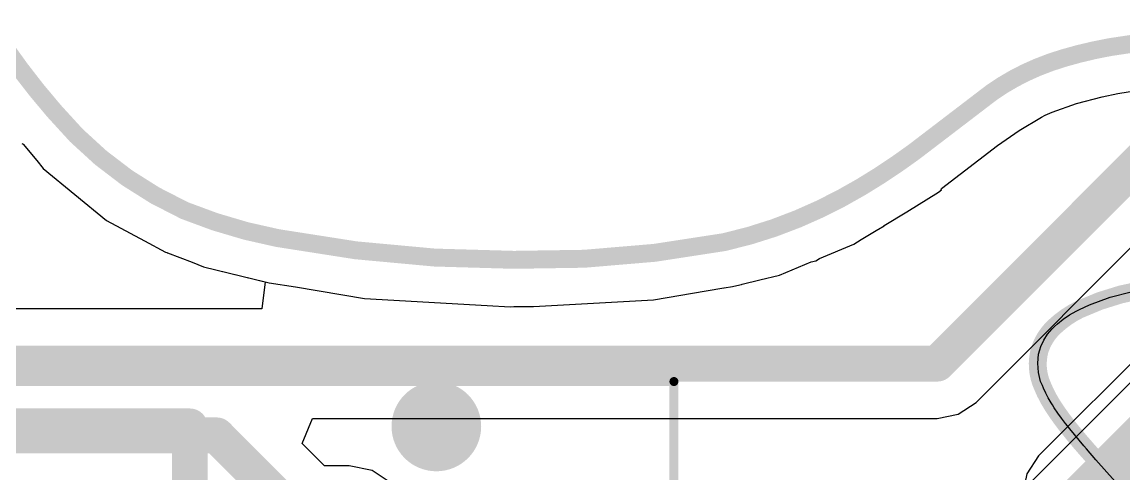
# Model space of a CAD drawing. Header units: inches. Extents: x -52 to 109, y 0 to 35.
# Drawn here: x 80.81 to 86.96, y 21.39 to 23.9 of the extents above; entities that cross this region are included whole.
import ezdxf

# ---------------------------------------------------------------- set-up
doc = ezdxf.new("R2010")
doc.units = ezdxf.units.IN
for name, color, linetype in [('Bottom Courtyard', 56, 'Continuous'), ('Bottom Layer', 5, 'Continuous'), ('Bottom Overlay', 54, 'Continuous'), ('Keep-Out Layer', 6, 'Continuous'), ('Mechanical 4', 56, 'Continuous'), ('Top Layer', 1, 'Continuous'), ('Top Overlay', 2, 'Continuous')]:
    doc.layers.add(name, color=color, linetype=linetype)

# ---------------------------------------------------------------- blocks, each defined once
blk = doc.blocks.new('SOT230P700X180_4N_B_440')
at = {"layer": 'Bottom Courtyard'}
for points in [[(-4.25, 3.6, 0.05, 0.05, 0), (-4.25, -3.6, 0.05, 0.05, 0)], [(4.25, -3.6, 0.05, 0.05, 0), (-4.25, -3.6, 0.05, 0.05, 0)]]:
    blk.add_lwpolyline(points, format="xyseb", dxfattribs=at)
blk.add_lwpolyline([(-4.2625, -3.6, 0.025, 0.025, 1), (-4.2375, -3.6, 0.025, 0.025, 1)], format="xyseb", close=True, dxfattribs=at)
blk.add_lwpolyline([(-4.2625, -3.6, 0.025, 0.025, 1), (-4.2375, -3.6, 0.025, 0.025, 1)], format="xyseb", close=True, dxfattribs=at)
at = {"layer": 'Bottom Overlay'}
for points in [[(-1.55, 3.35, 0.2, 0.2, 0), (-1.55, -3.35, 0.2, 0.2, 0)], [(1.55, -3.35, 0.2, 0.2, 0), (-1.55, -3.35, 0.2, 0.2, 0)]]:
    blk.add_lwpolyline(points, format="xyseb", dxfattribs=at)
for points in [[(-2.8, -3.35, 0.25, 0.25, 1), (-3.05, -3.35, 0.25, 0.25, 1)], [(-3.1125, -3.35, 0.125, 0.125, 1), (-2.9875, -3.35, 0.125, 0.125, 1)], [(-2.8625, -3.35, 0.125, 0.125, 1), (-2.7375, -3.35, 0.125, 0.125, 1)], [(-1.6, -3.35, 0.1, 0.1, 1), (-1.5, -3.35, 0.1, 0.1, 1)], [(-1.6, -3.35, 0.1, 0.1, 1), (-1.5, -3.35, 0.1, 0.1, 1)]]:
    blk.add_lwpolyline(points, format="xyseb", close=True, dxfattribs=at)

msp = doc.modelspace()

# ---------------------------------------------------------------- linework, layer by layer
at = {"layer": 'Bottom Layer'}
for p, q in [((86.9264, 23.5043), (87.3234, 23.5717)), ((88.6134, 23.5127), (85.1837, 20.0831)), ((86.6949, 23.4494), (86.8381, 23.4868)), ((86.8381, 23.4868), (86.9264, 23.5043)), ((86.9264, 23.5043), (86.9264, 23.5043)), ((86.56, 23.4003), (86.6949, 23.4494)), ((86.6949, 23.4494), (86.6949, 23.4494)), ((86.3751, 23.298), (86.5006, 23.3727)), ((86.5006, 23.3727), (86.5208, 23.3841)), ((86.5208, 23.3841), (86.56, 23.4003)), ((86.5208, 23.3841), (86.5208, 23.3841)), ((86.2551, 23.2145), (86.3751, 23.298)), ((86.3751, 23.298), (86.3751, 23.298)), ((80.8129, 23.2271), (80.82, 23.2223)), ((80.82, 23.2223), (80.8964, 23.1309)), ((85.9419, 22.9755), (86.2551, 23.2145)), ((80.8964, 23.1309), (80.9324, 23.0871)), ((80.9324, 23.0871), (81.2856, 22.7973)), ((85.7488, 22.8462), (85.9253, 22.9544)), ((85.9253, 22.9544), (85.9415, 22.9682)), ((85.9404, 22.9696), (85.9419, 22.9755)), ((85.9415, 22.9682), (85.9404, 22.9696)), ((85.6219, 22.7685), (85.7488, 22.8462)), ((81.2856, 22.7973), (81.4966, 22.6844)), ((85.495, 22.6907), (85.5874, 22.7473)), ((85.5874, 22.7473), (85.5915, 22.7481)), ((85.5915, 22.7481), (85.6219, 22.7684)), ((85.6219, 22.7684), (85.6219, 22.7685)), ((85.6219, 22.7684), (85.6219, 22.7684)), ((81.4966, 22.6844), (81.6149, 22.6212)), ((85.4529, 22.665), (85.495, 22.6907)), ((81.6149, 22.6212), (81.6214, 22.6184)), ((81.6214, 22.6184), (81.6231, 22.6173)), ((81.6231, 22.6173), (81.6247, 22.6169)), ((81.6247, 22.6169), (81.7637, 22.5643)), ((85.2618, 22.5858), (85.4529, 22.665)), ((81.7637, 22.5643), (81.8258, 22.5385)), ((85.0388, 22.4934), (85.2163, 22.567)), ((85.2163, 22.567), (85.2409, 22.5719)), ((85.2409, 22.5719), (85.2412, 22.572)), ((85.2412, 22.572), (85.2618, 22.5858)), ((85.2412, 22.572), (85.2412, 22.572)), ((81.8258, 22.5385), (82.1928, 22.4504)), ((84.9289, 22.467), (85.0388, 22.4934)), ((82.1928, 22.4504), (82.1928, 22.4504)), ((82.1928, 22.4504), (82.1929, 22.4504)), ((82.1929, 22.4504), (82.339, 22.4278)), ((84.7763, 22.4301), (84.7838, 22.4322)), ((84.7838, 22.4322), (84.8272, 22.4412)), ((84.8272, 22.4412), (84.8305, 22.4434)), ((84.8305, 22.4434), (84.9289, 22.467)), ((82.339, 22.4278), (82.7245, 22.3623)), ((84.3363, 22.3553), (84.6292, 22.4051)), ((84.6292, 22.4051), (84.7288, 22.422)), ((84.7288, 22.422), (84.7297, 22.4218)), ((84.7297, 22.4218), (84.7763, 22.4301)), ((82.7245, 22.3623), (83.4082, 22.3239)), ((83.4082, 22.3239), (83.5367, 22.3167)), ((83.5367, 22.3167), (83.5578, 22.3179)), ((83.5578, 22.3179), (83.6663, 22.3177)), ((83.6663, 22.3177), (84.3363, 22.3553))]:
    msp.add_line(p, q, dxfattribs=at)
msp.add_lwpolyline([(85.4, 19.8668, 0.2, 0.2, 0), (88.8332, 23.3, 0.2, 0.2, 0)], format="xyseb", dxfattribs=at)
at = {"layer": 'Keep-Out Layer'}
for points in [[(86.8833, 23.7634, 0.1, 0.1, -0.02449), (87.6511, 23.8528, 0.1, 0.1, 0)], [(80.9931, 23.4073, 0.1, 0.1, -0.02769), (80.7169, 23.7625, 0.1, 0.1, 0)], [(86.6202, 23.7012, 0.1, 0.1, -0.028184), (86.8833, 23.7634, 0.1, 0.1, 0)], [(86.4082, 23.6196, 0.1, 0.1, -0.038989), (86.6202, 23.7012, 0.1, 0.1, 0)], [(86.2255, 23.5126, 0.1, 0.1, -0.039696), (86.4082, 23.6196, 0.1, 0.1, 0)], [(85.7872, 23.1781, 0.1, 0.1, 0), (86.2255, 23.5126, 0.1, 0.1, 0)], [(81.7206, 22.8528, 0.1, 0.1, -0.111916), (80.9931, 23.4073, 0.1, 0.1, 0)], [(85.7872, 23.1781, 0.1, 0.1, -0.024078), (85.4939, 22.9836, 0.1, 0.1, 0)], [(85.4939, 22.9836, 0.1, 0.1, -0.035433), (85.1434, 22.8074, 0.1, 0.1, 0)], [(82.2401, 22.6993, 0.1, 0.1, -0.049613), (81.7206, 22.8528, 0.1, 0.1, 0)], [(85.1434, 22.8074, 0.1, 0.1, -0.044066), (84.7297, 22.6767, 0.1, 0.1, 0)], [(83.5571, 22.5781, 0.1, 0.1, -0.047385), (82.2401, 22.6993, 0.1, 0.1, 0)], [(84.7297, 22.6767, 0.1, 0.1, -0.051531), (83.5571, 22.5781, 0.1, 0.1, 0)]]:
    msp.add_lwpolyline(points, format="xyseb", dxfattribs=at)
for points in [[(86.8583, 23.7634, 0.05, 0.05, 1), (86.9083, 23.7634, 0.05, 0.05, 1)], [(86.8583, 23.7634, 0.05, 0.05, 1), (86.9083, 23.7634, 0.05, 0.05, 1)], [(86.5952, 23.7012, 0.05, 0.05, 1), (86.6452, 23.7012, 0.05, 0.05, 1)], [(86.5952, 23.7012, 0.05, 0.05, 1), (86.6452, 23.7012, 0.05, 0.05, 1)], [(86.3832, 23.6196, 0.05, 0.05, 1), (86.4332, 23.6196, 0.05, 0.05, 1)], [(86.3832, 23.6196, 0.05, 0.05, 1), (86.4332, 23.6196, 0.05, 0.05, 1)], [(86.2005, 23.5126, 0.05, 0.05, 1), (86.2505, 23.5126, 0.05, 0.05, 1)], [(86.2005, 23.5126, 0.05, 0.05, 1), (86.2505, 23.5126, 0.05, 0.05, 1)], [(80.9681, 23.4073, 0.05, 0.05, 1), (81.0181, 23.4073, 0.05, 0.05, 1)], [(80.9681, 23.4073, 0.05, 0.05, 1), (81.0181, 23.4073, 0.05, 0.05, 1)], [(85.7622, 23.1781, 0.05, 0.05, 1), (85.8122, 23.1781, 0.05, 0.05, 1)], [(85.7622, 23.1781, 0.05, 0.05, 1), (85.8122, 23.1781, 0.05, 0.05, 1)], [(85.4689, 22.9836, 0.05, 0.05, 1), (85.5189, 22.9836, 0.05, 0.05, 1)], [(85.4689, 22.9836, 0.05, 0.05, 1), (85.5189, 22.9836, 0.05, 0.05, 1)], [(81.6956, 22.8528, 0.05, 0.05, 1), (81.7456, 22.8528, 0.05, 0.05, 1)], [(81.6956, 22.8528, 0.05, 0.05, 1), (81.7456, 22.8528, 0.05, 0.05, 1)], [(85.1184, 22.8074, 0.05, 0.05, 1), (85.1684, 22.8074, 0.05, 0.05, 1)], [(85.1184, 22.8074, 0.05, 0.05, 1), (85.1684, 22.8074, 0.05, 0.05, 1)], [(82.2151, 22.6993, 0.05, 0.05, 1), (82.2651, 22.6993, 0.05, 0.05, 1)], [(82.2151, 22.6993, 0.05, 0.05, 1), (82.2651, 22.6993, 0.05, 0.05, 1)], [(84.7047, 22.6767, 0.05, 0.05, 1), (84.7547, 22.6767, 0.05, 0.05, 1)], [(84.7047, 22.6767, 0.05, 0.05, 1), (84.7547, 22.6767, 0.05, 0.05, 1)], [(83.5321, 22.5781, 0.05, 0.05, 1), (83.5821, 22.5781, 0.05, 0.05, 1)], [(83.5321, 22.5781, 0.05, 0.05, 1), (83.5821, 22.5781, 0.05, 0.05, 1)]]:
    msp.add_lwpolyline(points, format="xyseb", close=True, dxfattribs=at)
at = {"layer": 'Mechanical 4'}
for points in [[(86.8833, 23.7634, 0.1, 0.1, -0.02449), (87.6511, 23.8528, 0.1, 0.1, 0)], [(80.9931, 23.4073, 0.1, 0.1, -0.02769), (80.7169, 23.7625, 0.1, 0.1, 0)], [(86.6202, 23.7012, 0.1, 0.1, -0.028184), (86.8833, 23.7634, 0.1, 0.1, 0)], [(86.4082, 23.6196, 0.1, 0.1, -0.038989), (86.6202, 23.7012, 0.1, 0.1, 0)], [(86.2255, 23.5126, 0.1, 0.1, -0.039696), (86.4082, 23.6196, 0.1, 0.1, 0)], [(85.7872, 23.1781, 0.1, 0.1, 0), (86.2255, 23.5126, 0.1, 0.1, 0)], [(81.7206, 22.8528, 0.1, 0.1, -0.111916), (80.9931, 23.4073, 0.1, 0.1, 0)], [(85.7872, 23.1781, 0.1, 0.1, -0.024078), (85.4939, 22.9836, 0.1, 0.1, 0)], [(85.4939, 22.9836, 0.1, 0.1, -0.035433), (85.1434, 22.8074, 0.1, 0.1, 0)], [(82.2401, 22.6993, 0.1, 0.1, -0.049613), (81.7206, 22.8528, 0.1, 0.1, 0)], [(85.1434, 22.8074, 0.1, 0.1, -0.044066), (84.7297, 22.6767, 0.1, 0.1, 0)], [(83.5571, 22.5781, 0.1, 0.1, -0.047385), (82.2401, 22.6993, 0.1, 0.1, 0)], [(84.7297, 22.6767, 0.1, 0.1, -0.051531), (83.5571, 22.5781, 0.1, 0.1, 0)], [(86.7116, 22.3017, 0.1, 0.1, -0.091362), (87.1829, 22.4254, 0.1, 0.1, 0)], [(86.5725, 22.2058, 0.1, 0.1, -0.074372), (86.7116, 22.3017, 0.1, 0.1, 0)], [(86.4899, 22.0759, 0.1, 0.1, -0.128086), (86.5725, 22.2058, 0.1, 0.1, 0)], [(86.5045, 21.8771, 0.1, 0.1, -0.173825), (86.4899, 22.0759, 0.1, 0.1, 0)], [(86.5604, 21.7687, 0.1, 0.1, -0.046102), (86.5045, 21.8771, 0.1, 0.1, 0)], [(86.6434, 21.6521, 0.1, 0.1, -0.02651), (86.5604, 21.7687, 0.1, 0.1, 0)], [(86.7495, 21.5254, 0.1, 0.1, -0.013963), (86.6434, 21.6521, 0.1, 0.1, 0)], [(87.194, 21.055, 0.1, 0.1, -0.026783), (86.7495, 21.5254, 0.1, 0.1, 0)]]:
    msp.add_lwpolyline(points, format="xyseb", dxfattribs=at)
for points in [[(86.8583, 23.7634, 0.05, 0.05, 1), (86.9083, 23.7634, 0.05, 0.05, 1)], [(86.8583, 23.7634, 0.05, 0.05, 1), (86.9083, 23.7634, 0.05, 0.05, 1)], [(86.5952, 23.7012, 0.05, 0.05, 1), (86.6452, 23.7012, 0.05, 0.05, 1)], [(86.5952, 23.7012, 0.05, 0.05, 1), (86.6452, 23.7012, 0.05, 0.05, 1)], [(86.3832, 23.6196, 0.05, 0.05, 1), (86.4332, 23.6196, 0.05, 0.05, 1)], [(86.3832, 23.6196, 0.05, 0.05, 1), (86.4332, 23.6196, 0.05, 0.05, 1)], [(86.2005, 23.5126, 0.05, 0.05, 1), (86.2505, 23.5126, 0.05, 0.05, 1)], [(86.2005, 23.5126, 0.05, 0.05, 1), (86.2505, 23.5126, 0.05, 0.05, 1)], [(80.9681, 23.4073, 0.05, 0.05, 1), (81.0181, 23.4073, 0.05, 0.05, 1)], [(80.9681, 23.4073, 0.05, 0.05, 1), (81.0181, 23.4073, 0.05, 0.05, 1)], [(85.7622, 23.1781, 0.05, 0.05, 1), (85.8122, 23.1781, 0.05, 0.05, 1)], [(85.7622, 23.1781, 0.05, 0.05, 1), (85.8122, 23.1781, 0.05, 0.05, 1)], [(85.4689, 22.9836, 0.05, 0.05, 1), (85.5189, 22.9836, 0.05, 0.05, 1)], [(85.4689, 22.9836, 0.05, 0.05, 1), (85.5189, 22.9836, 0.05, 0.05, 1)], [(81.6956, 22.8528, 0.05, 0.05, 1), (81.7456, 22.8528, 0.05, 0.05, 1)], [(81.6956, 22.8528, 0.05, 0.05, 1), (81.7456, 22.8528, 0.05, 0.05, 1)], [(85.1184, 22.8074, 0.05, 0.05, 1), (85.1684, 22.8074, 0.05, 0.05, 1)], [(85.1184, 22.8074, 0.05, 0.05, 1), (85.1684, 22.8074, 0.05, 0.05, 1)], [(82.2151, 22.6993, 0.05, 0.05, 1), (82.2651, 22.6993, 0.05, 0.05, 1)], [(82.2151, 22.6993, 0.05, 0.05, 1), (82.2651, 22.6993, 0.05, 0.05, 1)], [(84.7047, 22.6767, 0.05, 0.05, 1), (84.7547, 22.6767, 0.05, 0.05, 1)], [(84.7047, 22.6767, 0.05, 0.05, 1), (84.7547, 22.6767, 0.05, 0.05, 1)], [(83.5321, 22.5781, 0.05, 0.05, 1), (83.5821, 22.5781, 0.05, 0.05, 1)], [(83.5321, 22.5781, 0.05, 0.05, 1), (83.5821, 22.5781, 0.05, 0.05, 1)], [(86.6866, 22.3017, 0.05, 0.05, 1), (86.7366, 22.3017, 0.05, 0.05, 1)], [(86.6866, 22.3017, 0.05, 0.05, 1), (86.7366, 22.3017, 0.05, 0.05, 1)], [(86.5475, 22.2058, 0.05, 0.05, 1), (86.5975, 22.2058, 0.05, 0.05, 1)], [(86.5475, 22.2058, 0.05, 0.05, 1), (86.5975, 22.2058, 0.05, 0.05, 1)], [(86.4649, 22.0759, 0.05, 0.05, 1), (86.5149, 22.0759, 0.05, 0.05, 1)], [(86.4649, 22.0759, 0.05, 0.05, 1), (86.5149, 22.0759, 0.05, 0.05, 1)], [(86.4795, 21.8771, 0.05, 0.05, 1), (86.5295, 21.8771, 0.05, 0.05, 1)], [(86.4795, 21.8771, 0.05, 0.05, 1), (86.5295, 21.8771, 0.05, 0.05, 1)], [(86.5354, 21.7687, 0.05, 0.05, 1), (86.5854, 21.7687, 0.05, 0.05, 1)], [(86.5354, 21.7687, 0.05, 0.05, 1), (86.5854, 21.7687, 0.05, 0.05, 1)], [(86.6184, 21.6521, 0.05, 0.05, 1), (86.6684, 21.6521, 0.05, 0.05, 1)], [(86.6184, 21.6521, 0.05, 0.05, 1), (86.6684, 21.6521, 0.05, 0.05, 1)], [(86.7245, 21.5254, 0.05, 0.05, 1), (86.7745, 21.5254, 0.05, 0.05, 1)], [(86.7245, 21.5254, 0.05, 0.05, 1), (86.7745, 21.5254, 0.05, 0.05, 1)]]:
    msp.add_lwpolyline(points, format="xyseb", close=True, dxfattribs=at)
at = {"layer": 'Top Layer'}
for p, q in [((80.8129, 23.2271), (80.82, 23.2223)), ((80.82, 23.2223), (80.8964, 23.1309)), ((80.8964, 23.1309), (80.9324, 23.0871)), ((80.9324, 23.0871), (81.2856, 22.7973)), ((86.1349, 21.7837), (87.4488, 23.0977)), ((81.2856, 22.7973), (81.4966, 22.6844)), ((81.4966, 22.6844), (81.6149, 22.6212)), ((81.6149, 22.6212), (81.6214, 22.6184)), ((81.6214, 22.6184), (81.6231, 22.6173)), ((81.6231, 22.6173), (81.6247, 22.6169)), ((81.6247, 22.6169), (81.7637, 22.5643)), ((81.7637, 22.5643), (81.8258, 22.5385)), ((81.8258, 22.5385), (82.1701, 22.4559)), ((82.1701, 22.4559), (82.1523, 22.3059)), ((82.1523, 22.3059), (79.8419, 22.3059)), ((87.1837, 22.1857), (86.4837, 21.4857)), ((86.0356, 21.7174), (86.1349, 21.7837)), ((82.377, 21.5555), (82.4344, 21.6941)), ((82.4344, 21.6941), (85.9186, 21.6941)), ((85.9186, 21.6941), (86.0356, 21.7174)), ((85.9186, 21.6941), (85.9186, 21.6941)), ((82.5021, 21.4305), (82.377, 21.5555)), ((86.4837, 21.4857), (86.4174, 21.3865)), ((82.6394, 21.4305), (82.5021, 21.4305)), ((82.7662, 21.4053), (82.6394, 21.4305)), ((82.8737, 21.3334), (82.7662, 21.4053)), ((86.4174, 21.3865), (86.3941, 21.2694))]:
    msp.add_line(p, q, dxfattribs=at)
for points in [[(85.9186, 22, 0.2, 0.2, 0), (87.3221, 23.4035, 0.2, 0.2, 0)], [(79.8419, 22, 0.2, 0.2, 0), (85.9186, 22, 0.2, 0.2, 0)], [(86.7, 21.2694, 0.2, 0.2, 0), (87.4, 21.9694, 0.2, 0.2, 0)], [(80.2, 21.6, 0.2, 0.2, 0), (81.9, 21.6, 0.2, 0.2, 0)], [(81.9, 21.6, 0.2, 0.2, 0), (82.5144, 20.9856, 0.2, 0.2, 0)]]:
    msp.add_lwpolyline(points, format="xyseb", dxfattribs=at)
for points in [[(85.8686, 22, 0.1, 0.1, 1), (85.9686, 22, 0.1, 0.1, 1)], [(85.8686, 22, 0.1, 0.1, 1), (85.9686, 22, 0.1, 0.1, 1)], [(81.85, 21.6, 0.1, 0.1, 1), (81.95, 21.6, 0.1, 0.1, 1)], [(81.85, 21.6, 0.1, 0.1, 1), (81.95, 21.6, 0.1, 0.1, 1)]]:
    msp.add_lwpolyline(points, format="xyseb", close=True, dxfattribs=at)
at = {"layer": 'Top Overlay'}
for p, q in [((86.8822, 22.3695), (87.0006, 22.4004)), ((86.7118, 22.3021), (86.7672, 22.328)), ((86.7672, 22.328), (86.8822, 22.3695)), ((86.5884, 22.221), (86.6214, 22.2475)), ((86.6214, 22.2475), (86.6562, 22.2715)), ((86.6562, 22.2715), (86.6928, 22.2929)), ((86.6928, 22.2929), (86.7118, 22.3021)), ((86.5338, 22.1634), (86.5587, 22.1933)), ((86.5587, 22.1933), (86.573, 22.2065)), ((86.573, 22.2065), (86.5884, 22.221)), ((86.4964, 22.0953), (86.513, 22.1305)), ((86.513, 22.1305), (86.5338, 22.1634)), ((86.4836, 22.0522), (86.4905, 22.0768)), ((86.4905, 22.0768), (86.4964, 22.0953)), ((86.4905, 22.0768), (86.4905, 22.0768)), ((86.4786, 22.0015), (86.4836, 22.0522)), ((86.4824, 21.9506), (86.4786, 22.0015)), ((86.4948, 21.9012), (86.4824, 21.9506)), ((86.5052, 21.8779), (86.4948, 21.9012)), ((86.5109, 21.8637), (86.5052, 21.8779)), ((86.5237, 21.8359), (86.5109, 21.8637)), ((86.5377, 21.8088), (86.5237, 21.8359)), ((86.553, 21.7823), (86.5377, 21.8088)), ((86.5612, 21.7694), (86.553, 21.7823)), ((86.5708, 21.7543), (86.5612, 21.7694)), ((86.5908, 21.7245), (86.5708, 21.7543)), ((86.6116, 21.6953), (86.5908, 21.7245)), ((86.6331, 21.6667), (86.6116, 21.6953)), ((86.6443, 21.6527), (86.6331, 21.6667)), ((86.6571, 21.6365), (86.6443, 21.6527)), ((86.6443, 21.6527), (86.6443, 21.6527)), ((86.6832, 21.6044), (86.6571, 21.6365)), ((86.7098, 21.5728), (86.6832, 21.6044)), ((86.7367, 21.5415), (86.7098, 21.5728)), ((86.7504, 21.526), (86.7367, 21.5415)), ((86.8028, 21.4643), (86.7504, 21.526)), ((86.9108, 21.3437), (86.8028, 21.4643))]:
    msp.add_line(p, q, dxfattribs=at)

# ---------------------------------------------------------------- block references
at = {"rotation": 180}
msp.add_blockref('SOT230P700X180_4N_B_440', (80.2, 18.3), dxfattribs=at)

doc.saveas('drawing.dxf')
